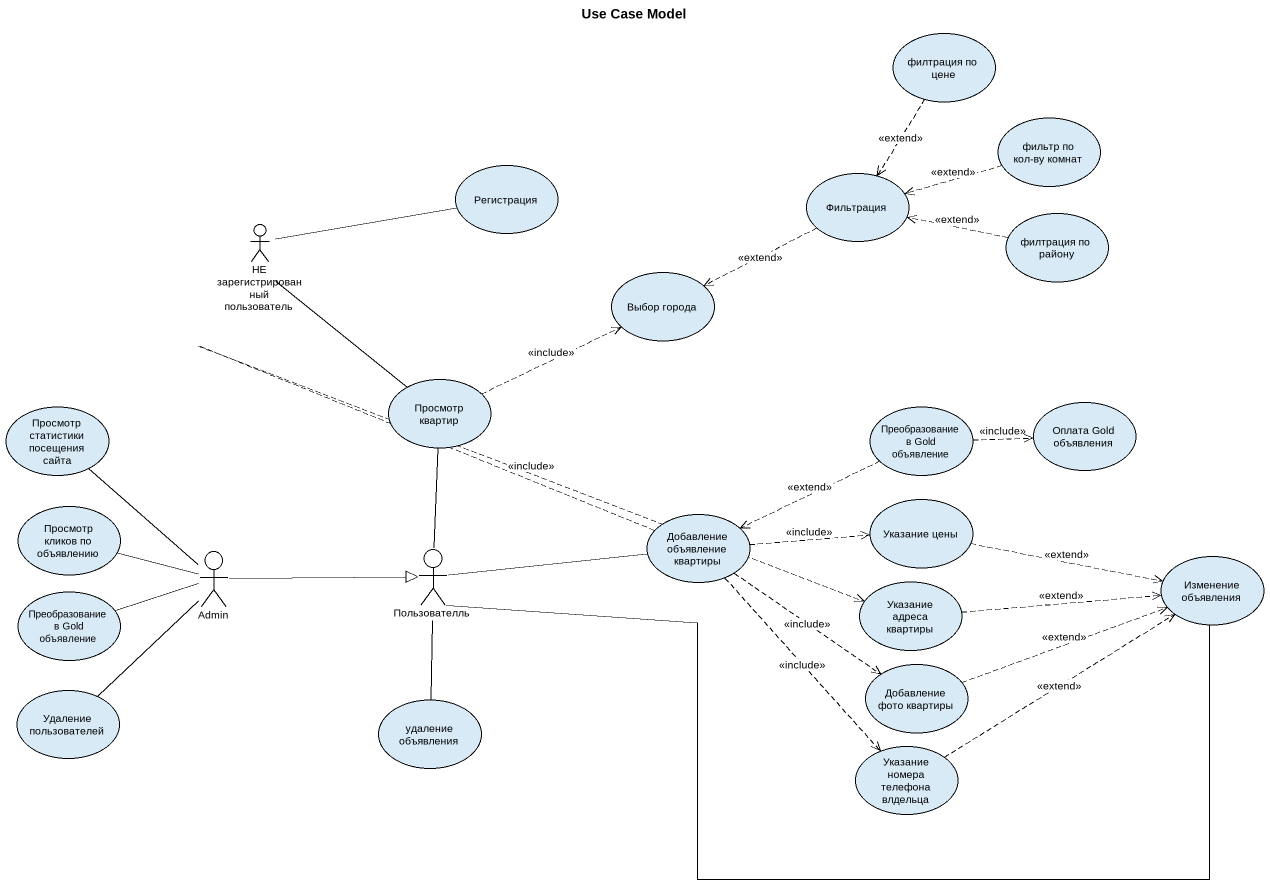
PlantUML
@startuml
title Use Case Model
usecase "филтрация по цене" as филтрация_по_цене
usecase "фильтр по кол-ву комнат" as фильтр_по_кол_ву_комнат
usecase Регистрация
usecase Фильтрация
actor "НЕ зарегистрированный пользователь" as НЕ_зарегистрированный
usecase "филтрация по району" as филтрация_по_району
usecase "Выбор города" as Выбор_города
usecase "Просмотр квартир" as Просмотр_квартир
usecase "Просмотр статистики посещения сайта" as Просмотр_статистики
usecase "Преобразование в Gоld объявление" as Преобразование_в_Gоld
usecase "Оплата Gold объявления" as Оплата_Gold_объявления
usecase "Просмотр кликов по объявлению" as Просмотр_кликов_по
usecase "Добавление объявление квартиры" as Добавление_объявление
usecase "Указание цены" as Указание_цены
actor Admin
actor Пользователль
usecase "Изменение объявления" as Изменение_объявления
usecase "Преобразование в Gold объявление" as Преобразование_в_Gold
usecase "Указание адреса квартиры" as Указание_адреса_квартиры
usecase "Удаление пользователей" as Удаление_пользователей
usecase "Добавление фото квартиры" as Добавление_фото_квартиры
usecase "удаление объявления" as удаление_объявления
usecase "Указание номера телефона влдельца" as Указание_номера_телефона
филтрация_по_цене ..> Фильтрация : <<extend>>
фильтр_по_кол_ву_комнат .left.> Фильтрация : <<extend>>
Регистрация -left- НЕ_зарегистрированный
Фильтрация .left.> Выбор_города : <<extend>>
НЕ_зарегистрированный -- Просмотр_квартир
филтрация_по_району .left.> Фильтрация : <<extend>>
Просмотр_квартир .right.> Выбор_города : <<include>>
Преобразование_в_Gоld .right.> Оплата_Gold_объявления : <<include>>
Преобразование_в_Gоld .left.> Добавление_объявление : <<extend>>
Добавление_объявление .right.> Указание_цены : <<include>>
Добавление_объявление .right.> Указание_адреса_квартиры : <<include>>
Добавление_объявление ..> Добавление_фото_квартиры : <<include>>
Добавление_объявление ..> Указание_номера_телефона : <<include>>
Указание_цены .right.> Изменение_объявления : <<extend>>
Admin -up- Просмотр_статистики
Admin -left- Просмотр_кликов_по
Admin -right-|> Пользователль
Admin -left- Преобразование_в_Gold
Admin -- Удаление_пользователей
Пользователль -up- Просмотр_квартир
Пользователль -right- Добавление_объявление
Пользователль -- удаление_объявления
Изменение_объявления -left- Пользователль
Указание_адреса_квартиры .right.> Изменение_объявления : <<extend>>
Добавление_фото_квартиры .right.> Изменение_объявления : <<extend>>
Указание_номера_телефона .up.> Изменение_объявления : <<extend>>
@enduml
